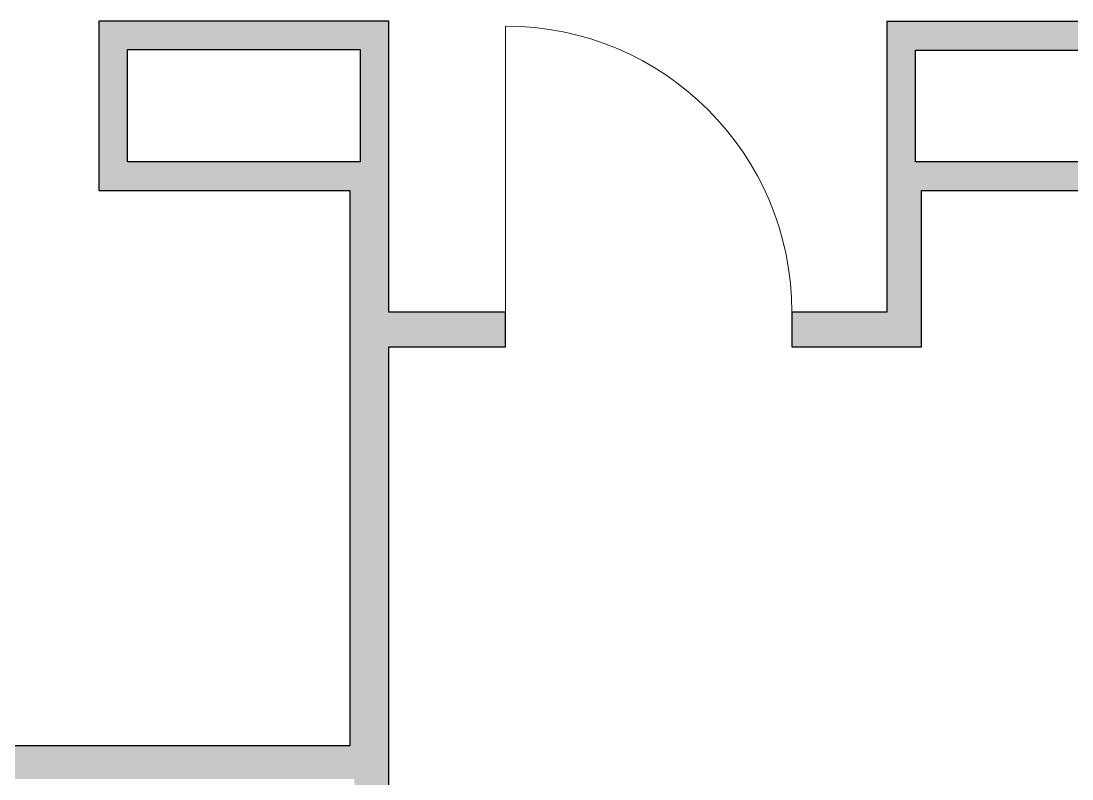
# Model space of a CAD drawing. Header units: millimetres. Extents: x 155927 to 295199, y -4084 to 97293.
# Drawn here: x 168326 to 172032, y 24233 to 26908 of the extents above; entities that cross this region are included whole.
import ezdxf

# ---------------------------------------------------------------- set-up
doc = ezdxf.new("R2010")
doc.units = ezdxf.units.MM
doc.header["$MEASUREMENT"] = 0
for name, color, linetype, lineweight in [('A-DOOR', 4, 'CONTINUOUS', 9), ('A-WALL', 7, 'CONTINUOUS', 9), ('A-WALL-PATT', 7, 'CONTINUOUS', 9), ('I-WALL', 7, 'CONTINUOUS', 9)]:
    doc.layers.add(name, color=color, linetype=linetype, lineweight=lineweight)

msp = doc.modelspace()

# ---------------------------------------------------------------- hatches: boundary and pattern name
at = {"layer": 'A-WALL-PATT'}
for points in [[(169521.8, 26806.6), (169521.8, 26907.6), (168600.3, 26907.6), (168600.3, 26806.6), (168701.3, 26806.6)], [(169521.8, 26309.8), (169622.8, 26309.8), (169622.8, 26907.6), (169521.8, 26907.6), (169521.8, 26410.8)], [(171479.8, 26309.8), (171479.8, 26905.4), (171378.8, 26905.4), (171378.8, 26309.8)], [(168701.3, 26309.8), (168701.3, 26806.6), (168600.3, 26806.6), (168600.3, 26309.8)], [(169500.8, 26309.8), (169521.8, 26309.8), (169521.8, 26410.8), (168701.3, 26410.8), (168701.3, 26309.8), (169485.8, 26309.8)], [(183800.8, 26309.8), (183800.8, 26410.8), (171479.8, 26410.8), (171479.8, 26309.8), (182951.1, 26309.8)], [(169500.8, 24334.6), (169500.8, 26309.8), (169485.8, 26309.8), (169485.8, 24334.6)], [(169500.8, 15707.6), (169622.8, 15707.6), (169622.8, 26309.8), (169500.8, 26309.8), (169500.8, 15774.9)], [(171500.8, 25757.6), (171500.8, 26309.8), (171378.8, 26309.8), (171378.8, 25757.6)], [(169500.8, 24232.6), (169500.8, 24334.6), (163796.8, 24334.6), (163796.8, 24232.6), (169143.3, 24232.6)]]:
    msp.add_hatch(color=256, dxfattribs=at).paths.add_polyline_path(points, flags=0)
h = msp.add_hatch(color=256, dxfattribs=at)
h.paths.add_polyline_path([(182288.8, 26804.4), (182288.8, 26905.4), (177274.7, 26905.4), (177274.7, 26804.4), (181750.5, 26804.4)], flags=0)
h.paths.add_polyline_path([(176074.7, 26804.4), (176074.7, 26905.4), (171479.8, 26905.4), (171479.8, 26804.4), (175973.7, 26804.4)], flags=0)
h = msp.add_hatch(color=256, dxfattribs=at)
h.paths.add_polyline_path([(171378.8, 25757.6), (171378.8, 25879.6), (171044.3, 25879.6), (171044.3, 25757.6)], flags=0)
h.paths.add_polyline_path([(170034.3, 25757.6), (170034.3, 25879.6), (169622.8, 25879.6), (169622.8, 25757.6), (169743.6, 25757.6)], flags=0)
h = msp.add_hatch(color=256, dxfattribs=at)
h.paths.add_polyline_path([(169485.8, 24334.6), (169485.8, 24349.6), (167456.7, 24349.6), (167456.7, 24334.6), (169143.3, 24334.6)], flags=0)
h.paths.add_polyline_path([(165841.4, 24334.6), (166118.3, 24334.6), (166118.3, 24349.6), (163796.8, 24349.6), (163796.8, 24334.6), (165541.2, 24334.6)], flags=0)

# ---------------------------------------------------------------- linework, layer by layer
at = {"layer": 'A-DOOR'}
msp.add_line((170034.3, 25879.6), (170034.3, 26889.6), dxfattribs=at)
msp.add_arc((170034.3, 25879.6), 1010, 0, 90, dxfattribs=at)
at = {"layer": 'A-WALL', "lineweight": 30}
for p, q in [((169622.8, 25879.6), (169622.8, 26309.8)), ((171378.8, 26309.8), (171378.8, 25879.6)), ((171500.8, 25757.6), (171500.8, 26309.8)), ((170034.3, 25879.6), (169622.8, 25879.6)), ((170034.3, 25757.6), (170034.3, 25879.6)), ((171378.8, 25879.6), (171044.3, 25879.6)), ((171044.3, 25879.6), (171044.3, 25757.6)), ((169622.8, 21130.7), (169622.8, 25757.6)), ((169622.8, 25757.6), (170034.3, 25757.6)), ((171044.3, 25757.6), (171378.8, 25757.6)), ((171378.8, 25757.6), (171500.8, 25757.6))]:
    msp.add_line(p, q, dxfattribs=at)
at = {"layer": 'I-WALL', "lineweight": 30}
for p, q in [((169521.8, 26907.6), (168600.3, 26907.6)), ((168600.3, 26907.6), (168600.3, 26806.6)), ((169622.8, 26907.6), (169521.8, 26907.6)), ((169622.8, 26309.8), (169622.8, 26907.6)), ((171378.8, 26905.4), (171378.8, 26309.8)), ((171479.8, 26905.4), (171378.8, 26905.4)), ((172062.2, 26905.4), (171479.8, 26905.4)), ((168600.3, 26806.6), (168600.3, 26309.8)), ((168701.3, 26806.6), (169521.8, 26806.6)), ((168701.3, 26410.8), (168701.3, 26806.6)), ((169521.8, 26806.6), (169521.8, 26410.8)), ((171479.8, 26410.8), (171479.8, 26804.4)), ((171479.8, 26804.4), (175973.7, 26804.4)), ((169521.8, 26410.8), (168701.3, 26410.8)), ((183800.8, 26410.8), (171479.8, 26410.8)), ((168600.3, 26309.8), (168701.3, 26309.8)), ((168701.3, 26309.8), (169485.8, 26309.8)), ((169485.8, 26309.8), (169485.8, 24349.6)), ((171500.8, 26309.8), (173726.8, 26309.8)), ((169485.8, 24349.6), (167456.7, 24349.6))]:
    msp.add_line(p, q, dxfattribs=at)

doc.saveas('drawing.dxf')
